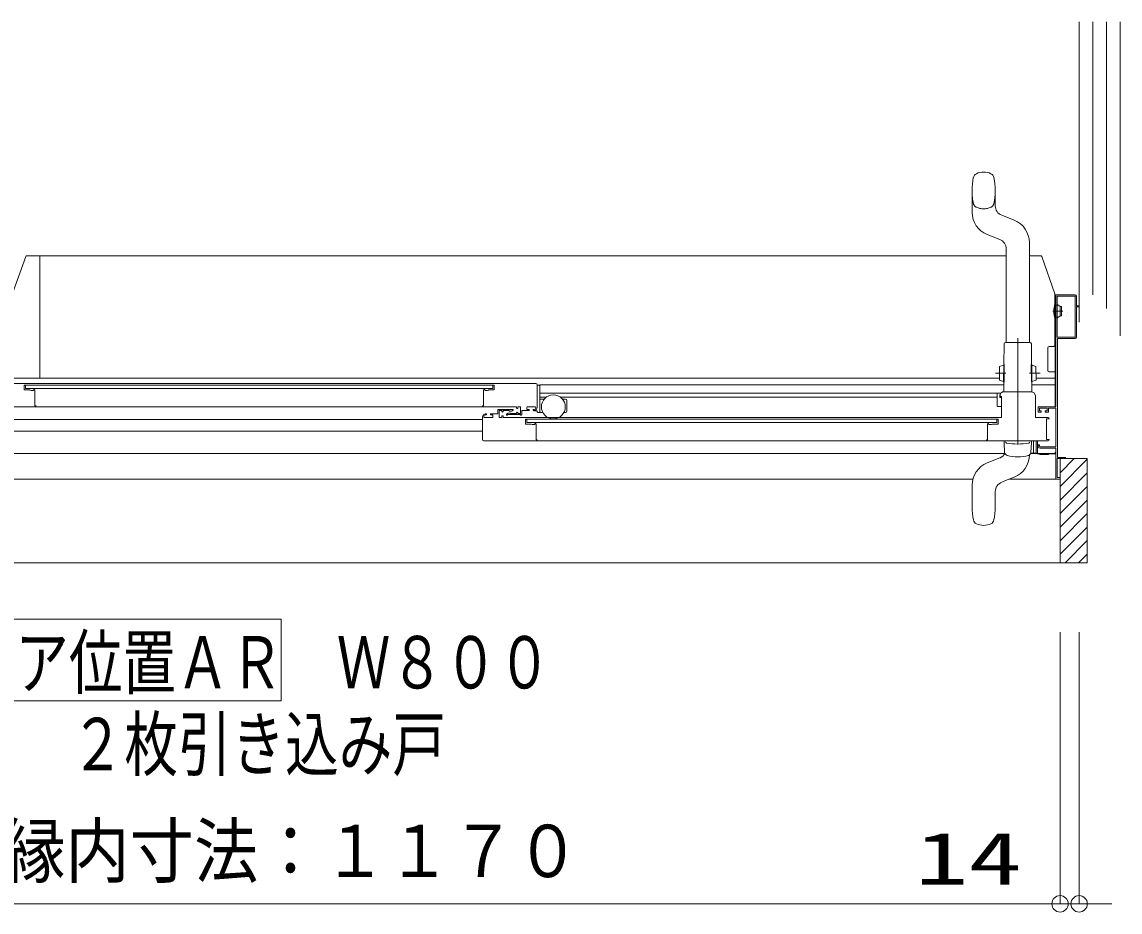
# Model space of a CAD drawing. Units: millimetres on the paper. Extents: x -305 to 305, y -152 to 152.
# Drawn here: x -157.2 to -116.93, y -47.55 to -14.93 of the extents above; entities that cross this region are included whole.
import ezdxf
from ezdxf.enums import TextEntityAlignment as Align

# ---------------------------------------------------------------- set-up
doc = ezdxf.new("R2010")
doc.units = ezdxf.units.MM
for name, pattern in [('DASHED2', [3, 2, -1]), ('LONG_CHAIN', [21, 18, -1, 1, -1]), ('LONG_DOUBLE_CHAIN', [21.8, 18, -1, 0.6, -0.6, 0.6, -1])]:
    doc.linetypes.add(name, pattern=pattern)
doc.layers.add('0-0_0', color=7, linetype='Continuous', lineweight=9)
doc.layers.add('0-1_VIEW0001', color=7, linetype='Continuous', lineweight=9)
doc.styles.add('ＭＳ ゴシック', font='')
doc.styles.get('ＭＳ ゴシック').set_extended_font_data('MS Gothic')

# ---------------------------------------------------------------- blocks, each defined once
blk = doc.blocks.new('_ORIGIN')
at = {"layer": '0-0_0'}
blk.add_line((0, 0), (-1, 0), dxfattribs=at)
blk.add_circle((0, 0), 0.5, dxfattribs=at)

msp = doc.modelspace()

# ---------------------------------------------------------------- linework, layer by layer
at = {"layer": '0-0_0'}
for p, q in [((-119.134, -37.287), (-119.134, -47.246)), ((-118.434, -37.287), (-118.434, -47.246)), ((-119.734, -47.246), (-177.029, -47.246)), ((-119.734, -47.246), (-120.334, -47.246)), ((-118.434, -47.246), (-119.134, -47.246)), ((-117.834, -47.246), (-117.234, -47.246))]:
    msp.add_line(p, q, dxfattribs=at)
msp.add_lwpolyline([(-119.134, -37.287), (-119.134, -47.246), (-124.382, -47.246)], dxfattribs=at)
at = {"layer": '0-1_VIEW0001'}
for p, q in [((-118.434, -25.926), (-118.434, -14.926)), ((-117.934, -24.926), (-117.934, -14.926)), ((-117.434, -14.926), (-117.434, -24.926)), ((-117.434, -24.926), (-117.434, -14.926)), ((-157.543, -24.875), (-157.061, -23.525)), ((-157.014, -23.492), (-156.549, -23.492)), ((-156.549, -25.203), (-156.549, -23.492)), ((-119.319, -26.774), (-119.319, -24.892)), ((-119.319, -24.926), (-118.584, -24.926)), ((-117.434, -24.926), (-117.434, -25.426)), ((-156.549, -27.949), (-156.549, -25.205)), ((-119.322, -25.226), (-119.309, -25.226)), ((-119.284, -25.226), (-119.304, -25.226)), ((-119.269, -25.309), (-119.25, -25.309)), ((-119.234, -26.466), (-119.234, -24.986)), ((-119.219, -24.971), (-118.594, -24.971)), ((-119.134, -25.351), (-119.213, -25.292)), ((-119.134, -25.701), (-119.134, -25.351)), ((-119.084, -25.351), (-119.134, -25.351)), ((-119.084, -25.351), (-119.084, -25.701)), ((-118.579, -24.986), (-118.579, -26.466)), ((-118.534, -24.976), (-118.534, -25.326)), ((-118.534, -25.326), (-118.459, -25.326)), ((-118.534, -25.366), (-118.534, -26.476)), ((-119.269, -25.744), (-119.25, -25.744)), ((-119.134, -25.701), (-119.213, -25.761)), ((-119.084, -25.701), (-119.134, -25.701)), ((-118.434, -25.926), (-118.434, -25.526)), ((-119.284, -25.826), (-119.304, -25.826)), ((-118.594, -26.481), (-119.219, -26.481)), ((-119.584, -27.702), (-119.584, -26.864)), ((-119.369, -26.815), (-119.534, -26.815)), ((-119.307, -29.026), (-119.307, -26.755)), ((-119.307, -27.752), (-119.535, -27.752)), ((-158.434, -28.176), (-138.359, -28.176)), ((-156.549, -27.977), (-156.549, -27.949)), ((-157.114, -28.241), (-157.114, -28.401)), ((-139.889, -28.231), (-157.104, -28.231)), ((-157.104, -28.411), (-156.924, -28.411)), ((-157.064, -28.356), (-157.064, -28.231)), ((-157.064, -28.356), (-139.929, -28.356)), ((-156.905, -28.415), (-156.867, -28.43)), ((-156.861, -28.431), (-156.789, -28.431)), ((-156.764, -28.406), (-156.764, -28.401)), ((-156.754, -28.391), (-156.753, -28.391)), ((-156.746, -28.393), (-156.731, -28.402)), ((-156.724, -28.415), (-156.724, -28.981)), ((-140.269, -28.415), (-140.269, -28.981)), ((-140.269, -28.426), (-140.269, -28.451)), ((-140.248, -28.394), (-140.262, -28.402)), ((-140.239, -28.391), (-140.24, -28.391)), ((-140.229, -28.406), (-140.229, -28.401)), ((-140.132, -28.431), (-140.204, -28.431)), ((-140.088, -28.415), (-140.127, -28.43)), ((-139.889, -28.411), (-140.07, -28.411)), ((-139.929, -28.231), (-139.929, -28.356)), ((-139.879, -28.241), (-139.879, -28.401)), ((-138.309, -29.066), (-138.309, -28.226)), ((-138.239, -28.241), (-138.284, -28.241)), ((-138.214, -29.211), (-138.214, -28.227)), ((-138.046, -28.746), (-138.214, -28.746)), ((-137.966, -28.672), (-138.209, -28.672)), ((-121.434, -28.672), (-137.462, -28.672)), ((-137.264, -28.746), (-137.382, -28.746)), ((-137.214, -29.186), (-137.214, -28.796)), ((-121.344, -28.686), (-121.284, -28.686)), ((-121.319, -28.651), (-121.299, -28.651)), ((-121.284, -28.666), (-121.284, -29.411)), ((-158.643, -29.026), (-139.059, -29.026)), ((-156.714, -28.991), (-156.694, -28.991)), ((-156.684, -29.001), (-156.684, -29.011)), ((-140.309, -29.001), (-140.309, -29.011)), ((-140.309, -30.226), (-140.309, -29.386)), ((-140.279, -28.991), (-140.299, -28.991)), ((-140.209, -29.286), (-140.179, -29.286)), ((-140.179, -29.326), (-140.209, -29.326)), ((-140.169, -29.291), (-140.169, -29.316)), ((-140.169, -29.296), (-140.169, -29.316)), ((-139.934, -29.426), (-139.934, -29.326)), ((-139.934, -29.401), (-139.934, -29.341)), ((-139.434, -29.313), (-139.434, -29.316)), ((-139.419, -29.331), (-139.404, -29.331)), ((-139.385, -29.316), (-138.934, -29.316)), ((-139.251, -29.186), (-139.324, -29.186)), ((-139.074, -29.276), (-139.269, -29.276)), ((-139.192, -29.154), (-139.244, -29.184)), ((-139.059, -29.036), (-139.059, -29.076)), ((-139.059, -29.251), (-139.059, -29.261)), ((-139.049, -29.086), (-139.029, -29.086)), ((-139.019, -29.076), (-139.019, -29.036)), ((-139.019, -29.261), (-139.019, -29.251)), ((-139.009, -29.026), (-138.929, -29.026)), ((-138.929, -29.276), (-139.004, -29.276)), ((-138.914, -29.041), (-138.914, -29.261)), ((-138.914, -29.331), (-138.894, -29.331)), ((-138.869, -29.306), (-138.869, -29.181)), ((-138.854, -29.166), (-138.609, -29.166)), ((-138.684, -29.111), (-138.684, -29.051)), ((-138.609, -29.126), (-138.669, -29.126)), ((-138.659, -29.026), (-138.384, -29.026)), ((-138.599, -29.156), (-138.599, -29.136)), ((-138.449, -29.136), (-138.449, -29.156)), ((-138.409, -29.126), (-138.439, -29.126)), ((-138.439, -29.166), (-138.409, -29.166)), ((-138.434, -29.176), (-138.329, -29.176)), ((-138.359, -29.051), (-138.359, -29.076)), ((-138.304, -29.211), (-138.304, -29.201)), ((-138.239, -29.236), (-138.279, -29.236)), ((-138.239, -29.236), (-138.101, -29.236)), ((-137.328, -29.236), (-137.264, -29.236)), ((-121.409, -29.024), (-121.284, -29.024)), ((-119.559, -29.076), (-119.559, -29.226)), ((-177.364, -29.492), (-140.309, -29.492)), ((-140.309, -29.664), (-140.309, -29.684)), ((-121.299, -29.426), (-139.559, -29.426)), ((-138.739, -29.481), (-121.404, -29.481)), ((-138.689, -29.606), (-138.689, -29.481)), ((-138.689, -29.606), (-121.454, -29.606)), ((-138.53, -29.665), (-138.492, -29.68)), ((-138.486, -29.681), (-138.414, -29.681)), ((-138.389, -29.656), (-138.389, -29.651)), ((-138.379, -29.641), (-138.378, -29.641)), ((-138.371, -29.644), (-138.356, -29.652)), ((-138.349, -29.665), (-138.349, -30.231)), ((-121.773, -29.644), (-121.787, -29.652)), ((-121.764, -29.641), (-121.765, -29.641)), ((-121.754, -29.656), (-121.754, -29.651)), ((-121.657, -29.681), (-121.729, -29.681)), ((-121.613, -29.665), (-121.652, -29.68)), ((-121.414, -29.661), (-121.595, -29.661)), ((-121.454, -29.606), (-121.454, -29.481)), ((-121.404, -29.481), (-121.404, -29.651)), ((-119.574, -29.426), (-120.034, -29.426)), ((-120.004, -29.432), (-120.004, -29.431)), ((-140.309, -29.922), (-177.264, -29.922)), ((-119.574, -30.276), (-140.259, -30.276)), ((-138.339, -30.241), (-138.319, -30.241)), ((-138.309, -30.251), (-138.309, -30.276)), ((-121.184, -30.276), (-121.184, -30.351)), ((-121.184, -30.351), (-121.166, -30.699)), ((-120.202, -30.699), (-120.184, -30.351)), ((-120.184, -30.351), (-120.184, -30.276)), ((-120.004, -30.711), (-120.004, -30.276)), ((-119.957, -30.277), (-119.957, -30.756)), ((-119.859, -30.501), (-119.284, -30.501)), ((-177.434, -30.737), (-121.155, -30.737)), ((-121.806, -31.089), (-121.346, -30.906)), ((-121.075, -30.812), (-121.076, -30.812)), ((-120.21, -30.737), (-119.309, -30.737)), ((-120.206, -30.724), (-120.104, -30.724)), ((-119.957, -30.756), (-119.859, -30.776)), ((-119.854, -30.776), (-119.557, -30.776)), ((-119.557, -30.756), (-119.332, -30.756)), ((-119.557, -30.776), (-119.557, -30.756)), ((-119.307, -30.731), (-119.307, -30.696)), ((-118.134, -30.926), (-119.234, -30.926)), ((-119.234, -30.926), (-119.234, -31.626)), ((-118.949, -30.926), (-119.219, -30.926)), ((-119.134, -34.747), (-119.134, -30.926)), ((-119.134, -31.446), (-118.614, -30.926)), ((-119.134, -31.946), (-118.134, -30.947)), ((-118.134, -34.747), (-118.134, -30.926)), ((-177.434, -31.677), (-122.33, -31.677)), ((-121.272, -31.791), (-121.069, -31.711)), ((-119.134, -31.678), (-120.988, -31.678)), ((-119.234, -31.626), (-119.134, -31.626)), ((-119.134, -32.446), (-118.134, -31.446)), ((-119.134, -31.641), (-119.134, -31.661)), ((-122.359, -32.701), (-122.359, -31.902)), ((-121.509, -32.14), (-121.509, -32.701)), ((-119.134, -32.946), (-118.134, -31.947)), ((-119.134, -33.447), (-118.134, -32.447)), ((-119.134, -33.941), (-118.134, -32.941)), ((-119.134, -34.436), (-118.134, -33.436)), ((-118.95, -34.747), (-118.134, -33.931)), ((-118.455, -34.747), (-118.134, -34.426)), ((-178.609, -34.747), (-118.134, -34.747)), ((-159.696, -36.809), (-147.696, -36.809)), ((-147.696, -39.809), (-147.696, -36.809)), ((-159.696, -39.809), (-147.696, -39.809))]:
    msp.add_line(p, q, dxfattribs=at)
at = {"layer": '0-1_VIEW0001', "linetype": 'LONG_DOUBLE_CHAIN'}
for p, q in [((-116.934, -14.926), (-116.934, -26.426)), ((-119.404, -25.526), (-119.036, -25.526))]:
    msp.add_line(p, q, dxfattribs=at)
at = {"layer": '0-1_VIEW0001', "color": 5}
for p, q in [((-122.36, -21.101), (-122.36, -21.901)), ((-121.51, -21.101), (-121.51, -21.663)), ((-120.813, -22.194), (-121.273, -22.011)), ((-121.347, -22.896), (-121.807, -22.714)), ((-121.11, -26.676), (-121.11, -23.245)), ((-120.26, -26.676), (-120.26, -23.007)), ((-121.11, -23.502), (-156.549, -23.502)), ((-119.854, -23.492), (-120.26, -23.492)), ((-119.319, -24.892), (-119.807, -23.525)), ((-121.191, -27.476), (-121.185, -26.726)), ((-121.135, -26.676), (-120.235, -26.676)), ((-120.185, -26.726), (-120.178, -27.484)), ((-121.352, -27.55), (-121.356, -28.05)), ((-121.197, -27.501), (-121.352, -27.55)), ((-121.202, -28.126), (-121.196, -27.476)), ((-121.196, -27.476), (-121.181, -27.476)), ((-121.187, -28.126), (-121.181, -27.476)), ((-120.183, -28.119), (-120.189, -27.484)), ((-120.189, -27.484), (-120.173, -27.484)), ((-120.168, -28.119), (-120.173, -27.484)), ((-120.173, -27.501), (-120.018, -27.55)), ((-120.018, -27.55), (-120.013, -28.05)), ((-121.356, -27.977), (-157.549, -27.977)), ((-121.202, -28.101), (-121.356, -28.05)), ((-121.202, -28.126), (-121.187, -28.126)), ((-121.2, -28.476), (-121.197, -28.126)), ((-120.168, -28.119), (-120.183, -28.119)), ((-120.173, -28.119), (-120.17, -28.476)), ((-120.168, -28.101), (-120.013, -28.05)), ((-119.307, -27.977), (-120.014, -27.977)), ((-138.209, -28.227), (-121.198, -28.227)), ((-138.209, -28.532), (-121.429, -28.532)), ((-121.434, -28.546), (-121.434, -29.001)), ((-121.409, -28.524), (-121.307, -28.524)), ((-120.184, -28.476), (-121.185, -28.476)), ((-120.186, -28.476), (-120.184, -28.476)), ((-120.172, -28.227), (-119.307, -28.227)), ((-121.344, -28.686), (-121.344, -28.626)), ((-121.334, -28.626), (-121.334, -28.636)), ((-120.034, -29.426), (-120.034, -28.626)), ((-121.07, -31.711), (-120.813, -31.609))]:
    msp.add_line(p, q, dxfattribs=at)
at = {"layer": '0-1_VIEW0001', "color": 2}
for p, q in [((-119.078, -25.204), (-119.078, -25.204)), ((-119.033, -25.646), (-119.033, -25.646)), ((-118.896, -25.694), (-118.896, -25.694)), ((-118.863, -25.564), (-118.864, -25.564))]:
    msp.add_line(p, q, dxfattribs=at)
at = {"layer": '0-1_VIEW0001', "color": 5, "linetype": 'LONG_CHAIN'}
for p, q in [((-120.685, -30.407), (-120.685, -26.515)), ((-120.685, -30.407), (-120.685, -26.515)), ((-120.685, -30.407), (-120.685, -26.688)), ((-120.685, -30.407), (-120.685, -26.688)), ((-121.116, -27.802), (-121.504, -27.799)), ((-120.254, -27.802), (-119.865, -27.799))]:
    msp.add_line(p, q, dxfattribs=at)
at = {"layer": '0-1_VIEW0001'}
for points in [[(-156.774, -23.492), (-156.773, -23.492), (-156.772, -23.492), (-156.77, -23.492)], [(-119.559, -29.226), (-119.679, -29.226), (-119.679, -29.176), (-119.604, -29.176), (-119.604, -29.076), (-119.889, -29.076), (-119.889, -29.176), (-119.829, -29.176), (-119.829, -29.226), (-119.934, -29.226), (-119.934, -29.026), (-119.284, -29.026), (-119.284, -24.926)], [(-118.584, -24.926), (-118.549, -24.941), (-118.534, -24.976)], [(-118.459, -25.326), (-118.459, -25.366), (-118.534, -25.366)], [(-118.584, -26.526), (-119.229, -26.526), (-119.229, -30.886), (-118.934, -30.886), (-118.934, -30.926)], [(-118.534, -26.476), (-118.549, -26.512), (-118.584, -26.526)], [(-119.369, -26.815), (-119.367, -26.815), (-119.36, -26.815), (-119.348, -26.812), (-119.336, -26.806), (-119.327, -26.798), (-119.321, -26.787), (-119.32, -26.779), (-119.319, -26.774)], [(-138.309, -28.226), (-138.324, -28.191), (-138.359, -28.176)], [(-140.262, -28.402), (-140.267, -28.407), (-140.269, -28.415)], [(-140.24, -28.391), (-140.244, -28.392), (-140.248, -28.394)], [(-140.229, -28.401), (-140.232, -28.394), (-140.239, -28.391)], [(-140.204, -28.431), (-140.222, -28.424), (-140.229, -28.406)], [(-140.127, -28.43), (-140.129, -28.431), (-140.132, -28.431)], [(-140.07, -28.411), (-140.079, -28.412), (-140.088, -28.415)], [(-139.889, -28.231), (-139.882, -28.234), (-139.879, -28.241)], [(-139.879, -28.401), (-139.882, -28.408), (-139.889, -28.411)], [(-140.269, -28.981), (-140.272, -28.988), (-140.279, -28.991)], [(-121.299, -28.651), (-121.289, -28.656), (-121.284, -28.666)], [(-140.299, -28.991), (-140.306, -28.994), (-140.309, -29.001)], [(-140.309, -29.011), (-140.305, -29.022), (-140.294, -29.026)], [(-140.309, -29.386), (-140.28, -29.316), (-140.209, -29.286)], [(-140.209, -29.326), (-140.245, -29.341), (-140.259, -29.376)], [(-140.259, -29.376), (-140.259, -29.426), (-139.934, -29.426)], [(-140.179, -29.286), (-140.172, -29.289), (-140.169, -29.296)], [(-140.169, -29.316), (-140.172, -29.323), (-140.179, -29.326)], [(-139.934, -29.326), (-140.019, -29.326), (-140.019, -29.286), (-139.749, -29.286), (-139.749, -29.126), (-139.199, -29.126)], [(-139.599, -29.201), (-139.599, -29.166), (-139.704, -29.166), (-139.704, -29.426), (-139.599, -29.426), (-139.599, -29.366), (-139.559, -29.366), (-139.559, -29.426)], [(-139.559, -29.201), (-139.579, -29.221), (-139.599, -29.201)], [(-139.344, -29.166), (-139.559, -29.166), (-139.559, -29.201)], [(-139.427, -29.3), (-139.432, -29.305), (-139.434, -29.313)], [(-139.434, -29.316), (-139.43, -29.327), (-139.419, -29.331)], [(-139.292, -29.266), (-139.369, -29.266), (-139.427, -29.3)], [(-139.404, -29.331), (-139.398, -29.329), (-139.395, -29.324), (-139.391, -29.318), (-139.385, -29.316)], [(-139.324, -29.186), (-139.331, -29.183), (-139.334, -29.176), (-139.337, -29.169), (-139.344, -29.166)], [(-139.269, -29.276), (-139.275, -29.275), (-139.28, -29.271), (-139.285, -29.268), (-139.292, -29.266)], [(-139.244, -29.184), (-139.247, -29.186), (-139.251, -29.186)], [(-139.199, -29.126), (-139.185, -29.137), (-139.192, -29.154)], [(-139.059, -29.261), (-139.064, -29.272), (-139.074, -29.276)], [(-139.069, -29.026), (-139.062, -29.029), (-139.059, -29.036)], [(-139.059, -29.076), (-139.056, -29.083), (-139.049, -29.086)], [(-139.019, -29.251), (-139.039, -29.231), (-139.059, -29.251)], [(-139.029, -29.086), (-139.022, -29.083), (-139.019, -29.076)], [(-139.019, -29.036), (-139.016, -29.029), (-139.009, -29.026)], [(-139.004, -29.276), (-139.015, -29.272), (-139.019, -29.261)], [(-138.934, -29.316), (-138.927, -29.318), (-138.924, -29.324)], [(-138.929, -29.026), (-138.919, -29.031), (-138.914, -29.041)], [(-138.914, -29.261), (-138.919, -29.272), (-138.929, -29.276)], [(-138.924, -29.324), (-138.92, -29.329), (-138.914, -29.331)], [(-138.894, -29.331), (-138.877, -29.324), (-138.869, -29.306)], [(-138.869, -29.181), (-138.865, -29.171), (-138.854, -29.166)], [(-138.684, -29.051), (-138.677, -29.034), (-138.659, -29.026)], [(-138.669, -29.126), (-138.68, -29.122), (-138.684, -29.111)], [(-138.599, -29.136), (-138.602, -29.129), (-138.609, -29.126)], [(-138.609, -29.166), (-138.602, -29.163), (-138.599, -29.156)], [(-138.439, -29.126), (-138.446, -29.129), (-138.449, -29.136)], [(-138.449, -29.156), (-138.446, -29.163), (-138.439, -29.166)], [(-138.409, -29.166), (-138.338, -29.137), (-138.309, -29.066)], [(-138.359, -29.076), (-138.374, -29.112), (-138.409, -29.126)], [(-138.384, -29.026), (-138.367, -29.034), (-138.359, -29.051)], [(-119.284, -30.501), (-119.284, -29.076), (-119.559, -29.076)], [(-138.739, -29.481), (-138.739, -29.661), (-138.549, -29.661)], [(-138.549, -29.661), (-138.539, -29.662), (-138.53, -29.665)], [(-138.492, -29.68), (-138.489, -29.681), (-138.486, -29.681)], [(-138.414, -29.681), (-138.397, -29.674), (-138.389, -29.656)], [(-138.389, -29.651), (-138.386, -29.644), (-138.379, -29.641)], [(-138.378, -29.641), (-138.374, -29.642), (-138.371, -29.644)], [(-138.356, -29.652), (-138.351, -29.657), (-138.349, -29.665)], [(-121.794, -29.665), (-121.794, -30.241), (-121.834, -30.241), (-121.834, -30.276)], [(-121.787, -29.652), (-121.792, -29.657), (-121.794, -29.665)], [(-121.765, -29.641), (-121.769, -29.642), (-121.773, -29.644)], [(-121.754, -29.651), (-121.757, -29.644), (-121.764, -29.641)], [(-121.729, -29.681), (-121.747, -29.674), (-121.754, -29.656)], [(-121.652, -29.68), (-121.654, -29.681), (-121.657, -29.681)], [(-121.595, -29.661), (-121.604, -29.662), (-121.613, -29.665)], [(-121.404, -29.651), (-121.407, -29.658), (-121.414, -29.661)], [(-121.284, -29.411), (-121.289, -29.422), (-121.299, -29.426)], [(-119.544, -30.226), (-119.634, -30.226), (-119.634, -29.476), (-119.544, -29.476)], [(-119.544, -29.476), (-119.537, -29.473), (-119.534, -29.466), (-119.546, -29.438), (-119.574, -29.426)], [(-140.259, -30.276), (-140.295, -30.262), (-140.309, -30.226)], [(-138.349, -30.231), (-138.346, -30.238), (-138.339, -30.241)], [(-138.319, -30.241), (-138.312, -30.244), (-138.309, -30.251)], [(-120.104, -30.276), (-120.104, -30.726), (-120.019, -30.726)], [(-119.934, -30.476), (-119.934, -30.426), (-119.884, -30.426), (-119.884, -30.476)], [(-119.859, -30.551), (-119.912, -30.529), (-119.934, -30.476)], [(-119.884, -30.476), (-119.877, -30.494), (-119.859, -30.501)], [(-119.284, -31.678), (-119.284, -30.551), (-119.859, -30.551)], [(-119.574, -30.276), (-119.546, -30.265), (-119.534, -30.236), (-119.537, -30.229), (-119.544, -30.226)]]:
    msp.add_lwpolyline(points, dxfattribs=at)
at = {"layer": '0-1_VIEW0001', "color": 5}
for points in [[(-120.034, -28.626), (-120.078, -28.52), (-120.184, -28.476)], [(-121.334, -28.636), (-121.33, -28.647), (-121.319, -28.651)]]:
    msp.add_lwpolyline(points, dxfattribs=at)
at = {"layer": '0-1_VIEW0001'}
msp.add_circle((-137.714, -29.031), 0.438, dxfattribs=at)
at = {"layer": '0-1_VIEW0001', "color": 5}
for centre, radius, start, end in [((-122.117, -20.667), 0.2, 115.34, 168.6588), ((-121.935, -21.051), 0.625, 64.66, 115.34), ((-121.753, -20.667), 0.2, 11.3412, 64.66), ((-119.953, -21.101), 2.408, 168.6588, 180), ((-123.918, -21.101), 2.408, 360, 11.3412), ((-121.135, -21.663), 0.375, 180, 248.3964), ((-121.485, -21.901), 0.875, 180, 248.3964), ((-121.135, -23.007), 0.875, 0, 68.3964), ((-121.485, -23.245), 0.375, 0, 68.3964), ((-119.854, -23.542), 0.05, 19.6538, 90), ((-121.135, -26.726), 0.05, 90, 180), ((-120.235, -26.726), 0.05, 0, 90), ((-121.409, -28.549), 0.025, 90, 180), ((-121.409, -28.549), 0.025, 90, 180), ((-121.184, -28.626), 0.16, 140.1616, 180), ((-121.184, -28.626), 0.15, 89.548, 180), ((-121.081, -30.31), 0.0485, 177.5028, 257.3444), ((-120.685, -28.073), 2.321, 259.9146, 280.0854), ((-120.289, -30.31), 0.0485, 282.6556, 2.4972), ((-121.135, -30.796), 0.875, 291.6036, 0)]:
    msp.add_arc(centre, radius, start, end, dxfattribs=at)
at = {"layer": '0-1_VIEW0001', "color": 5, "linetype": 'DASHED2'}
for centre, radius, start, end in [((-119.953, -21.101), 2.408, 180, 191.3412), ((-123.918, -21.101), 2.408, 348.6588, 360), ((-122.117, -21.535), 0.2, 191.3412, 244.66), ((-121.935, -21.151), 0.625, 244.66, 295.34), ((-121.753, -21.535), 0.2, 295.34, 348.6588)]:
    msp.add_arc(centre, radius, start, end, dxfattribs=at)
at = {"layer": '0-1_VIEW0001'}
for centre, radius, start, end in [((-157.014, -23.542), 0.05, 90, 160.3462), ((-118.056, -25.526), 1.303, 167.576, 192.424), ((-119.304, -25.251), 0.025, 90, 167.576), ((-119.269, -25.294), 0.015, 180, 270), ((-119.25, -25.294), 0.015, 270, 340.5288), ((-119.222, -25.304), 0.015, 52.8391, 160.5288), ((-119.219, -24.986), 0.015, 90, 180), ((-118.594, -24.986), 0.015, 0, 90), ((-119.269, -25.759), 0.015, 90, 180), ((-119.25, -25.759), 0.015, 19.4712, 90), ((-119.222, -25.749), 0.015, 199.4712, 307.1608), ((-119.304, -25.801), 0.025, 192.424, 270), ((-119.219, -26.466), 0.015, 180, 270), ((-118.594, -26.466), 0.015, 270, 0), ((-119.534, -26.865), 0.05, 90, 180), ((-119.534, -27.702), 0.05, 180, 270), ((-157.104, -28.241), 0.01, 90, 180), ((-157.104, -28.401), 0.01, 180, 270), ((-156.924, -28.461), 0.05, 68.1986, 90), ((-156.861, -28.416), 0.015, 248.1986, 270), ((-156.789, -28.406), 0.025, 270, 0), ((-156.754, -28.401), 0.01, 90, 180), ((-156.753, -28.406), 0.015, 59.0362, 90), ((-156.739, -28.415), 0.015, 0, 59.0362), ((-138.284, -28.226), 0.015, 180, 270), ((-138.239, -28.266), 0.025, 0, 90), ((-156.714, -28.981), 0.01, 180, 270), ((-137.264, -28.796), 0.05, 0, 90), ((-156.699, -29.011), 0.015, 270, 0), ((-156.694, -29.001), 0.01, 0, 90), ((-138.329, -29.201), 0.025, 0, 90), ((-138.279, -29.211), 0.025, 180, 270), ((-138.239, -29.211), 0.025, 270, 0), ((-137.264, -29.186), 0.05, 270, 0), ((-121.409, -28.999), 0.025, 180, 270), ((-121.409, -28.999), 0.025, 180, 270), ((-121.484, -30.558), 0.375, 291.6036, 330.896), ((-121.041, -30.692), 0.125, 183.001, 254.0572), ((-120.684, -29.446), 1.421, 254.0189, 285.983), ((-120.327, -30.692), 0.125, 285.9462, 356.9989), ((-120.019, -30.711), 0.015, 270, 0), ((-119.854, -30.751), 0.025, 258.6901, 270), ((-119.332, -30.731), 0.025, 270, 0), ((-121.484, -31.902), 0.875, 111.6036, 180), ((-121.134, -32.14), 0.375, 111.6036, 180), ((-119.952, -32.701), 2.408, 180, 191.3412), ((-123.917, -32.701), 2.408, 348.6588, 0), ((-122.116, -33.135), 0.2, 191.3412, 244.66), ((-121.934, -32.751), 0.625, 244.66, 295.34), ((-121.752, -33.135), 0.2, 295.34, 348.6588)]:
    msp.add_arc(centre, radius, start, end, dxfattribs=at)
at = {"layer": '0-1_VIEW0001', "color": 2}
msp.add_arc((-120.685, -28.073), 2.321, 259.9146, 280.0854, dxfattribs=at)

# ---------------------------------------------------------------- block references
at = {"layer": '0-0_0', "xscale": 0.6, "yscale": 0.6}
msp.add_blockref('_ORIGIN', (-119.134, -47.246), dxfattribs=at)
msp.add_blockref('_ORIGIN', (-119.134, -47.246), dxfattribs=at)
at = {"layer": '0-0_0', "xscale": 0.6, "yscale": 0.6, "rotation": 180}
msp.add_blockref('_ORIGIN', (-118.434, -47.246), dxfattribs=at)

# ---------------------------------------------------------------- texts
at = {"layer": '0-0_0', "style": 'ＭＳ ゴシック'}
for s, width, p in [('額縁内寸法：１１７０', 0.9, (-160.323, -46.843)), ('14', 1.5, (-124.453, -47.116))]:
    msp.add_text(s, height=1.921, dxfattribs=dict(at, width=width)).set_placement(p, align=Align.BOTTOM_LEFT)
at = {"layer": '0-1_VIEW0001', "style": 'ＭＳ ゴシック', "width": 0.75}
for s, p in [('ドア位置ＡＲ\u3000Ｗ８００', (-159.411, -39.929)), ('２枚引き込み戸', (-155.411, -42.926))]:
    msp.add_text(s, height=1.921, dxfattribs=at).set_placement(p, align=Align.BOTTOM_LEFT)

doc.saveas('drawing.dxf')
